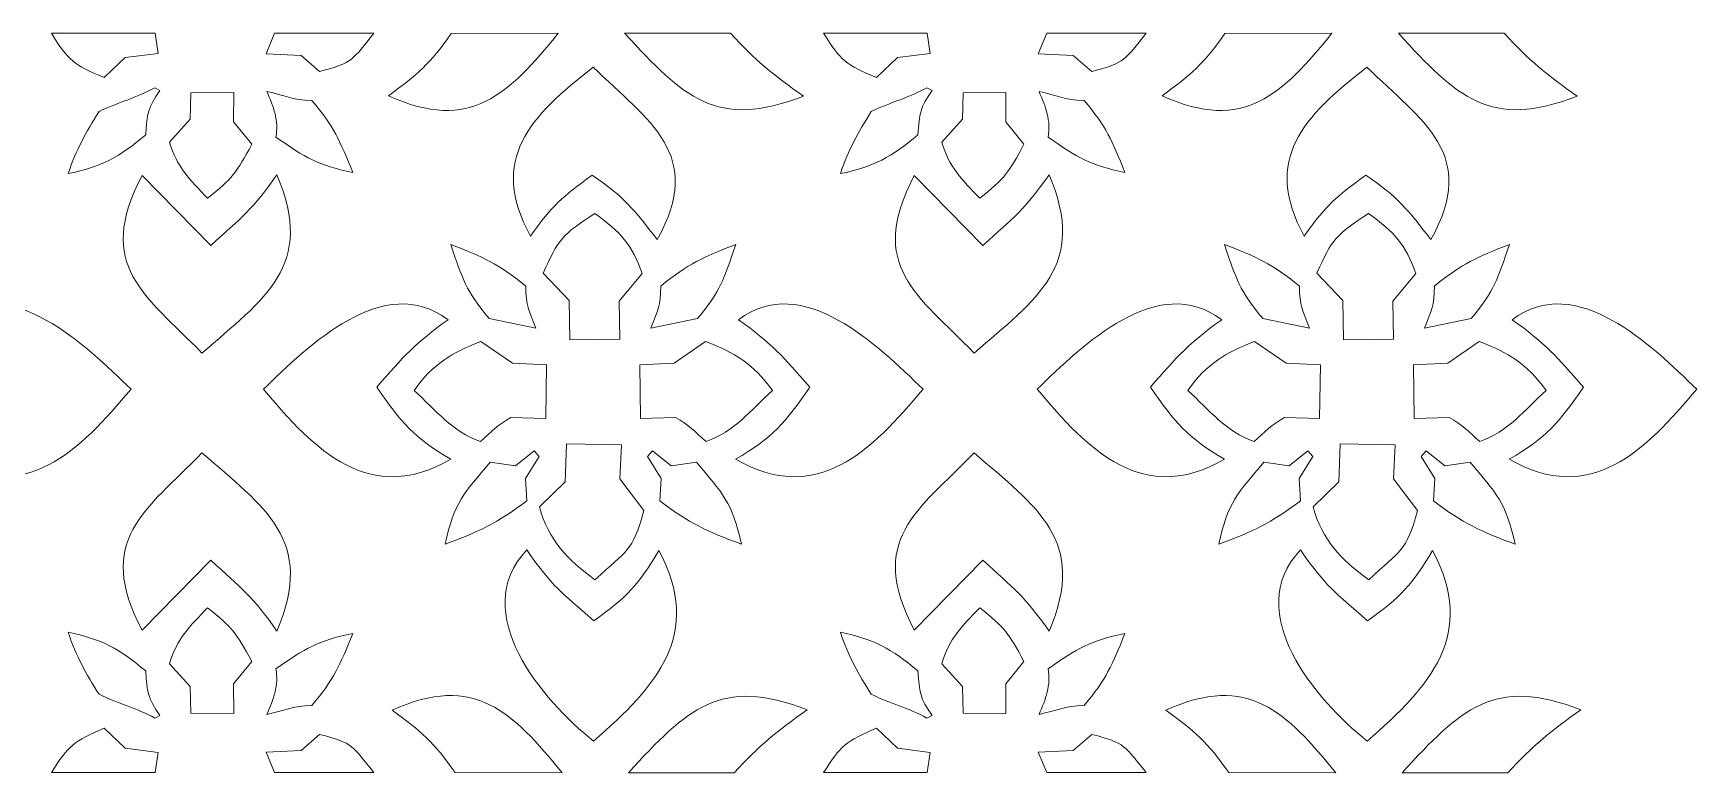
# Model space of a CAD drawing. Header units: centimetres. Extents: x 24.9 to 68.4, y -22.3 to -12.3.
# Drawn here: x 45.85 to 68.36, y -22.33 to -12.33 of the extents above; entities that cross this region are included whole.
import ezdxf

# ---------------------------------------------------------------- set-up
doc = ezdxf.new("R2010")
doc.units = ezdxf.units.CM
doc.header["$MEASUREMENT"] = 0
doc.layers.add('Katman 1', color=7, linetype='Continuous')

msp = doc.modelspace()

# ---------------------------------------------------------------- linework, layer by layer
at = {"layer": 'Katman 1', "color": 250, "lineweight": 20}
for points, knots in [([(46.09363, -12.33046), (46.09363, -12.33046), (47.49669, -12.33046), (47.49669, -12.33046), (47.49669, -12.33046), (47.53608, -12.60189), (47.53608, -12.60189), (47.53608, -12.60189), (47.09374, -12.65939), (47.09374, -12.65939), (47.09374, -12.65939), (46.80796, -12.92995), (46.80796, -12.92995), (46.39609, -12.75846), (46.32347, -12.69652), (46.09363, -12.33046)], [0, 0, 0, 0, 0.2, 0.2, 0.2, 0.4, 0.4, 0.4, 0.6, 0.6, 0.6, 0.8, 0.8, 0.8, 1, 1, 1, 1]), ([(49.11257, -12.33046), (49.11257, -12.33046), (48.9974, -12.60708), (48.9974, -12.60708), (48.9974, -12.60708), (49.47229, -12.63166), (49.47229, -12.63166), (49.47229, -12.63166), (49.72157, -12.84727), (49.72157, -12.84727), (50.18004, -12.73418), (50.1691, -12.68322), (50.45748, -12.33046), (50.45748, -12.33046), (49.11257, -12.33046), (49.11257, -12.33046)], [0, 0, 0, 0, 0.2, 0.2, 0.2, 0.4, 0.4, 0.4, 0.6, 0.6, 0.6, 0.8, 0.8, 0.8, 1, 1, 1, 1]), ([(51.50433, -12.33272), (51.50433, -12.33272), (52.95242, -12.33046), (52.95242, -12.33046), (52.28242, -13.1473), (51.77038, -13.68322), (50.65417, -13.17687), (51.04568, -12.88921), (51.21821, -12.74374), (51.50433, -12.33272)], [0, 0, 0, 0, 0.33333333, 0.33333333, 0.33333333, 0.66666667, 0.66666667, 0.66666667, 1, 1, 1, 1]), ([(53.85023, -12.33046), (53.85023, -12.33046), (55.28242, -12.33046), (55.28242, -12.33046), (55.61909, -12.69756), (55.8574, -12.88972), (56.26818, -13.18008), (55.0912, -13.64053), (54.64152, -13.19118), (53.85023, -12.33046)], [0, 0, 0, 0, 0.33333333, 0.33333333, 0.33333333, 0.66666667, 0.66666667, 0.66666667, 1, 1, 1, 1]), ([(56.54221, -12.33046), (56.54221, -12.33046), (57.94527, -12.33046), (57.94527, -12.33046), (57.94527, -12.33046), (57.98466, -12.60189), (57.98466, -12.60189), (57.98466, -12.60189), (57.54232, -12.65939), (57.54232, -12.65939), (57.54232, -12.65939), (57.25654, -12.92995), (57.25654, -12.92995), (56.84467, -12.75846), (56.77205, -12.69652), (56.54221, -12.33046)], [0, 0, 0, 0, 0.2, 0.2, 0.2, 0.4, 0.4, 0.4, 0.6, 0.6, 0.6, 0.8, 0.8, 0.8, 1, 1, 1, 1]), ([(59.56115, -12.33046), (59.56115, -12.33046), (59.44598, -12.60708), (59.44598, -12.60708), (59.44598, -12.60708), (59.92087, -12.63166), (59.92087, -12.63166), (59.92087, -12.63166), (60.17015, -12.84727), (60.17015, -12.84727), (60.62862, -12.73418), (60.61768, -12.68322), (60.90606, -12.33046), (60.90606, -12.33046), (59.56115, -12.33046), (59.56115, -12.33046)], [0, 0, 0, 0, 0.2, 0.2, 0.2, 0.4, 0.4, 0.4, 0.6, 0.6, 0.6, 0.8, 0.8, 0.8, 1, 1, 1, 1]), ([(61.97291, -12.33272), (61.97291, -12.33272), (63.421, -12.33046), (63.421, -12.33046), (62.751, -13.1473), (62.23896, -13.68322), (61.12275, -13.17687), (61.51426, -12.88921), (61.68679, -12.74374), (61.97291, -12.33272)], [0, 0, 0, 0, 0.33333333, 0.33333333, 0.33333333, 0.66666667, 0.66666667, 0.66666667, 1, 1, 1, 1]), ([(64.31881, -12.33046), (64.31881, -12.33046), (65.751, -12.33046), (65.751, -12.33046), (66.08767, -12.69756), (66.32598, -12.88972), (66.73676, -13.18008), (65.55978, -13.64053), (65.1101, -13.19118), (64.31881, -12.33046)], [0, 0, 0, 0, 0.33333333, 0.33333333, 0.33333333, 0.66666667, 0.66666667, 0.66666667, 1, 1, 1, 1]), ([(52.57422, -15.0741), (52.8859, -14.63851), (52.99171, -14.55977), (53.4087, -14.25018), (53.83729, -14.53273), (53.98773, -14.72797), (54.28961, -15.12102), (54.94149, -13.96375), (54.17229, -13.52172), (53.42547, -12.78914), (52.56012, -13.46115), (52.0116, -14.03056), (52.57422, -15.0741)], [0, 0, 0, 0, 0.25, 0.25, 0.25, 0.5, 0.5, 0.5, 0.75, 0.75, 0.75, 1, 1, 1, 1]), ([(63.0428, -15.0741), (63.35448, -14.63851), (63.46029, -14.55977), (63.87728, -14.25018), (64.30587, -14.53273), (64.45631, -14.72797), (64.75819, -15.12102), (65.41007, -13.96375), (64.64087, -13.52172), (63.89405, -12.78914), (63.0287, -13.46115), (62.48018, -14.03056), (63.0428, -15.0741)], [0, 0, 0, 0, 0.25, 0.25, 0.25, 0.5, 0.5, 0.5, 0.75, 0.75, 0.75, 1, 1, 1, 1]), ([(47.49241, -13.06803), (47.49241, -13.06803), (47.56157, -13.10501), (47.56157, -13.10501), (47.39648, -13.33854), (47.39047, -13.41263), (47.36974, -13.70493), (47.01564, -14.00169), (46.76974, -14.14015), (46.3205, -14.22876), (46.43068, -13.89801), (46.55906, -13.67929), (46.73812, -13.38945), (46.99297, -13.26523), (47.2431, -13.20341), (47.49241, -13.06803)], [0, 0, 0, 0, 0.2, 0.2, 0.2, 0.4, 0.4, 0.4, 0.6, 0.6, 0.6, 0.8, 0.8, 0.8, 1, 1, 1, 1]), ([(47.98176, -13.13404), (47.98176, -13.13404), (47.97193, -13.49337), (47.97193, -13.49337), (47.97193, -13.49337), (47.69161, -13.80144), (47.69161, -13.80144), (47.78994, -14.14245), (47.9647, -14.30629), (48.20584, -14.561), (48.53935, -14.29818), (48.59989, -14.21482), (48.80464, -13.83188), (48.80464, -13.83188), (48.55763, -13.5292), (48.55763, -13.5292), (48.55763, -13.5292), (48.56116, -13.12948), (48.56116, -13.12948), (48.56116, -13.12948), (47.98176, -13.13404), (47.98176, -13.13404)], [0, 0, 0, 0, 0.14285714, 0.14285714, 0.14285714, 0.28571429, 0.28571429, 0.28571429, 0.42857143, 0.42857143, 0.42857143, 0.57142857, 0.57142857, 0.57142857, 0.71428571, 0.71428571, 0.71428571, 0.85714286, 0.85714286, 0.85714286, 1, 1, 1, 1]), ([(49.00834, -13.11828), (49.10061, -13.32479), (49.17048, -13.50905), (49.13178, -13.73558), (49.53418, -14.01306), (49.69851, -14.11723), (50.17123, -14.21131), (49.99564, -13.7826), (49.91737, -13.58938), (49.61894, -13.24022), (49.34306, -13.23267), (49.25375, -13.16854), (49.00834, -13.11828)], [0, 0, 0, 0, 0.25, 0.25, 0.25, 0.5, 0.5, 0.5, 0.75, 0.75, 0.75, 1, 1, 1, 1]), ([(57.94099, -13.06803), (57.94099, -13.06803), (58.01015, -13.10501), (58.01015, -13.10501), (57.84506, -13.33854), (57.83905, -13.41263), (57.81832, -13.70493), (57.46422, -14.00169), (57.21832, -14.14015), (56.76908, -14.22876), (56.87926, -13.89801), (57.00764, -13.67929), (57.1867, -13.38945), (57.44155, -13.26523), (57.69168, -13.20341), (57.94099, -13.06803)], [0, 0, 0, 0, 0.2, 0.2, 0.2, 0.4, 0.4, 0.4, 0.6, 0.6, 0.6, 0.8, 0.8, 0.8, 1, 1, 1, 1]), ([(58.43034, -13.13404), (58.43034, -13.13404), (58.42051, -13.49337), (58.42051, -13.49337), (58.42051, -13.49337), (58.14019, -13.80144), (58.14019, -13.80144), (58.23852, -14.14245), (58.41328, -14.30629), (58.65442, -14.561), (58.98793, -14.29818), (59.04847, -14.21482), (59.25322, -13.83188), (59.25322, -13.83188), (59.00621, -13.5292), (59.00621, -13.5292), (59.00621, -13.5292), (59.00974, -13.12948), (59.00974, -13.12948), (59.00974, -13.12948), (58.43034, -13.13404), (58.43034, -13.13404)], [0, 0, 0, 0, 0.14285714, 0.14285714, 0.14285714, 0.28571429, 0.28571429, 0.28571429, 0.42857143, 0.42857143, 0.42857143, 0.57142857, 0.57142857, 0.57142857, 0.71428571, 0.71428571, 0.71428571, 0.85714286, 0.85714286, 0.85714286, 1, 1, 1, 1]), ([(59.45692, -13.11828), (59.54919, -13.32479), (59.61906, -13.50905), (59.58036, -13.73558), (59.98276, -14.01306), (60.14709, -14.11723), (60.61981, -14.21131), (60.44422, -13.7826), (60.36595, -13.58938), (60.06752, -13.24022), (59.79164, -13.23267), (59.70233, -13.16854), (59.45692, -13.11828)], [0, 0, 0, 0, 0.25, 0.25, 0.25, 0.5, 0.5, 0.5, 0.75, 0.75, 0.75, 1, 1, 1, 1]), ([(47.31958, -14.25609), (47.31958, -14.25609), (48.24968, -15.20244), (48.24968, -15.20244), (48.6617, -14.82355), (48.81975, -14.71233), (49.14417, -14.24461), (49.67451, -15.47624), (48.9672, -15.92577), (48.13102, -16.65511), (47.36359, -15.8677), (46.67704, -15.48189), (47.31958, -14.25609)], [0, 0, 0, 0, 0.25, 0.25, 0.25, 0.5, 0.5, 0.5, 0.75, 0.75, 0.75, 1, 1, 1, 1]), ([(57.76816, -14.25609), (57.76816, -14.25609), (58.69826, -15.20244), (58.69826, -15.20244), (59.11028, -14.82355), (59.26833, -14.71233), (59.59275, -14.24461), (60.12309, -15.47624), (59.41578, -15.92577), (58.5796, -16.65511), (57.81217, -15.8677), (57.12562, -15.48189), (57.76816, -14.25609)], [0, 0, 0, 0, 0.25, 0.25, 0.25, 0.5, 0.5, 0.5, 0.75, 0.75, 0.75, 1, 1, 1, 1]), ([(53.10807, -16.47868), (53.10807, -16.47868), (53.78271, -16.46981), (53.78271, -16.46981), (53.78271, -16.46981), (53.77539, -15.95409), (53.77539, -15.95409), (53.77539, -15.95409), (54.08648, -15.58099), (54.08648, -15.58099), (53.94747, -15.18194), (53.79442, -15.0229), (53.44604, -14.7661), (53.01427, -15.04679), (52.94791, -15.11762), (52.74816, -15.57408), (52.74816, -15.57408), (53.10101, -15.94684), (53.10101, -15.94684), (53.10101, -15.94684), (53.10806, -16.47869), (53.10806, -16.47869), (53.10806, -16.47869), (53.10807, -16.47868), (53.10807, -16.47868)], [0, 0, 0, 0, 0.125, 0.125, 0.125, 0.25, 0.25, 0.25, 0.375, 0.375, 0.375, 0.5, 0.5, 0.5, 0.625, 0.625, 0.625, 0.75, 0.75, 0.75, 0.875, 0.875, 0.875, 1, 1, 1, 1]), ([(63.57665, -16.47868), (63.57665, -16.47868), (64.25129, -16.46981), (64.25129, -16.46981), (64.25129, -16.46981), (64.24397, -15.95409), (64.24397, -15.95409), (64.24397, -15.95409), (64.55506, -15.58099), (64.55506, -15.58099), (64.41605, -15.18194), (64.263, -15.0229), (63.91462, -14.7661), (63.48285, -15.04679), (63.41649, -15.11762), (63.21674, -15.57408), (63.21674, -15.57408), (63.56959, -15.94684), (63.56959, -15.94684), (63.56959, -15.94684), (63.57664, -16.47869), (63.57664, -16.47869), (63.57664, -16.47869), (63.57665, -16.47868), (63.57665, -16.47868)], [0, 0, 0, 0, 0.125, 0.125, 0.125, 0.25, 0.25, 0.25, 0.375, 0.375, 0.375, 0.5, 0.5, 0.5, 0.625, 0.625, 0.625, 0.75, 0.75, 0.75, 0.875, 0.875, 0.875, 1, 1, 1, 1]), ([(52.64712, -16.31771), (52.54556, -16.05881), (52.51588, -16.02765), (52.51138, -15.74916), (52.13116, -15.44398), (51.94027, -15.3579), (51.49797, -15.18687), (51.6616, -15.66732), (51.69562, -15.80162), (52.01519, -16.18947), (52.01519, -16.18947), (52.64712, -16.31771), (52.64712, -16.31771)], [0, 0, 0, 0, 0.25, 0.25, 0.25, 0.5, 0.5, 0.5, 0.75, 0.75, 0.75, 1, 1, 1, 1]), ([(54.20382, -16.31771), (54.30538, -16.05881), (54.33506, -16.02765), (54.33956, -15.74916), (54.71978, -15.44398), (54.91067, -15.3579), (55.35297, -15.18687), (55.18934, -15.66732), (55.15532, -15.80162), (54.83575, -16.18947), (54.83575, -16.18947), (54.20382, -16.31771), (54.20382, -16.31771)], [0, 0, 0, 0, 0.25, 0.25, 0.25, 0.5, 0.5, 0.5, 0.75, 0.75, 0.75, 1, 1, 1, 1]), ([(63.1157, -16.31771), (63.01414, -16.05881), (62.98446, -16.02765), (62.97996, -15.74916), (62.59974, -15.44398), (62.40885, -15.3579), (61.96655, -15.18687), (62.13018, -15.66732), (62.1642, -15.80162), (62.48377, -16.18947), (62.48377, -16.18947), (63.1157, -16.31771), (63.1157, -16.31771)], [0, 0, 0, 0, 0.25, 0.25, 0.25, 0.5, 0.5, 0.5, 0.75, 0.75, 0.75, 1, 1, 1, 1]), ([(64.6724, -16.31771), (64.77396, -16.05881), (64.80364, -16.02765), (64.80814, -15.74916), (65.18836, -15.44398), (65.37925, -15.3579), (65.82155, -15.18687), (65.65792, -15.66732), (65.6239, -15.80162), (65.30433, -16.18947), (65.30433, -16.18947), (64.6724, -16.31771), (64.6724, -16.31771)], [0, 0, 0, 0, 0.25, 0.25, 0.25, 0.5, 0.5, 0.5, 0.75, 0.75, 0.75, 1, 1, 1, 1]), ([(44.63498, -18.09174), (45.73457, -18.72499), (46.47392, -17.97661), (47.17098, -17.14487), (46.5654, -16.55603), (45.53909, -15.55026), (44.67413, -16.20455), (45.10695, -16.51598), (45.28773, -16.7095), (45.63709, -17.11623), (45.31587, -17.59297), (45.12574, -17.80638), (44.63498, -18.09174)], [0, 0, 0, 0, 0.25, 0.25, 0.25, 0.5, 0.5, 0.5, 0.75, 0.75, 0.75, 1, 1, 1, 1]), ([(51.49919, -18.09174), (50.3996, -18.72499), (49.66025, -17.97661), (48.96319, -17.14487), (49.56877, -16.55603), (50.59508, -15.55026), (51.46004, -16.20455), (51.02722, -16.51598), (50.84644, -16.7095), (50.49708, -17.11623), (50.8183, -17.59297), (51.00843, -17.80638), (51.49919, -18.09174)], [0, 0, 0, 0, 0.25, 0.25, 0.25, 0.5, 0.5, 0.5, 0.75, 0.75, 0.75, 1, 1, 1, 1]), ([(55.35175, -18.09174), (56.45134, -18.72499), (57.19069, -17.97661), (57.88775, -17.14487), (57.28217, -16.55603), (56.25586, -15.55026), (55.3909, -16.20455), (55.82372, -16.51598), (56.0045, -16.7095), (56.35386, -17.11623), (56.03264, -17.59297), (55.84251, -17.80638), (55.35175, -18.09174)], [0, 0, 0, 0, 0.25, 0.25, 0.25, 0.5, 0.5, 0.5, 0.75, 0.75, 0.75, 1, 1, 1, 1]), ([(61.96777, -18.09174), (60.86818, -18.72499), (60.12883, -17.97661), (59.43177, -17.14487), (60.03735, -16.55603), (61.06366, -15.55026), (61.92862, -16.20455), (61.4958, -16.51598), (61.31502, -16.7095), (60.96566, -17.11623), (61.28688, -17.59297), (61.47701, -17.80638), (61.96777, -18.09174)], [0, 0, 0, 0, 0.25, 0.25, 0.25, 0.5, 0.5, 0.5, 0.75, 0.75, 0.75, 1, 1, 1, 1]), ([(65.82033, -18.09174), (66.91992, -18.72499), (67.65927, -17.97661), (68.35633, -17.14487), (67.75075, -16.55603), (66.72444, -15.55026), (65.85948, -16.20455), (66.2923, -16.51598), (66.47308, -16.7095), (66.82244, -17.11623), (66.50122, -17.59297), (66.31109, -17.80638), (65.82033, -18.09174)], [0, 0, 0, 0, 0.25, 0.25, 0.25, 0.5, 0.5, 0.5, 0.75, 0.75, 0.75, 1, 1, 1, 1]), ([(52.7851, -17.54192), (52.7851, -17.54192), (52.79487, -16.81598), (52.79487, -16.81598), (52.79487, -16.81598), (52.33153, -16.79322), (52.33153, -16.79322), (52.33153, -16.79322), (51.90587, -16.49916), (51.90587, -16.49916), (51.50601, -16.65307), (51.26489, -16.79693), (51.00019, -17.16025), (51.30092, -17.4313), (51.51197, -17.7197), (51.89916, -17.85053), (52.03965, -17.72672), (52.1444, -17.61421), (52.31141, -17.52896), (52.31141, -17.52896), (52.7851, -17.54192), (52.7851, -17.54192)], [0, 0, 0, 0, 0.14285714, 0.14285714, 0.14285714, 0.28571429, 0.28571429, 0.28571429, 0.42857143, 0.42857143, 0.42857143, 0.57142857, 0.57142857, 0.57142857, 0.71428571, 0.71428571, 0.71428571, 0.85714286, 0.85714286, 0.85714286, 1, 1, 1, 1]), ([(54.06584, -17.54192), (54.06584, -17.54192), (54.05607, -16.81598), (54.05607, -16.81598), (54.05607, -16.81598), (54.51941, -16.79322), (54.51941, -16.79322), (54.51941, -16.79322), (54.94507, -16.49916), (54.94507, -16.49916), (55.34493, -16.65307), (55.58605, -16.79693), (55.85075, -17.16025), (55.55002, -17.4313), (55.33897, -17.7197), (54.95178, -17.85053), (54.81129, -17.72672), (54.70654, -17.61421), (54.53953, -17.52896), (54.53953, -17.52896), (54.06584, -17.54192), (54.06584, -17.54192)], [0, 0, 0, 0, 0.14285714, 0.14285714, 0.14285714, 0.28571429, 0.28571429, 0.28571429, 0.42857143, 0.42857143, 0.42857143, 0.57142857, 0.57142857, 0.57142857, 0.71428571, 0.71428571, 0.71428571, 0.85714286, 0.85714286, 0.85714286, 1, 1, 1, 1]), ([(63.25368, -17.54192), (63.25368, -17.54192), (63.26345, -16.81598), (63.26345, -16.81598), (63.26345, -16.81598), (62.80011, -16.79322), (62.80011, -16.79322), (62.80011, -16.79322), (62.37445, -16.49916), (62.37445, -16.49916), (61.97459, -16.65307), (61.73347, -16.79693), (61.46877, -17.16025), (61.7695, -17.4313), (61.98055, -17.7197), (62.36774, -17.85053), (62.50823, -17.72672), (62.61298, -17.61421), (62.77999, -17.52896), (62.77999, -17.52896), (63.25368, -17.54192), (63.25368, -17.54192)], [0, 0, 0, 0, 0.14285714, 0.14285714, 0.14285714, 0.28571429, 0.28571429, 0.28571429, 0.42857143, 0.42857143, 0.42857143, 0.57142857, 0.57142857, 0.57142857, 0.71428571, 0.71428571, 0.71428571, 0.85714286, 0.85714286, 0.85714286, 1, 1, 1, 1]), ([(64.53442, -17.54192), (64.53442, -17.54192), (64.52465, -16.81598), (64.52465, -16.81598), (64.52465, -16.81598), (64.98799, -16.79322), (64.98799, -16.79322), (64.98799, -16.79322), (65.41365, -16.49916), (65.41365, -16.49916), (65.81351, -16.65307), (66.05463, -16.79693), (66.31933, -17.16025), (66.0186, -17.4313), (65.80755, -17.7197), (65.42036, -17.85053), (65.27987, -17.72672), (65.17512, -17.61421), (65.00811, -17.52896), (65.00811, -17.52896), (64.53442, -17.54192), (64.53442, -17.54192)], [0, 0, 0, 0, 0.14285714, 0.14285714, 0.14285714, 0.28571429, 0.28571429, 0.28571429, 0.42857143, 0.42857143, 0.42857143, 0.57142857, 0.57142857, 0.57142857, 0.71428571, 0.71428571, 0.71428571, 0.85714286, 0.85714286, 0.85714286, 1, 1, 1, 1]), ([(47.31958, -20.40483), (47.31958, -20.40483), (48.24968, -19.45848), (48.24968, -19.45848), (48.6617, -19.83737), (48.81975, -19.94859), (49.14417, -20.41631), (49.67451, -19.18468), (48.9672, -18.73515), (48.13102, -18.00581), (47.36359, -18.79322), (46.67704, -19.17903), (47.31958, -20.40483)], [0, 0, 0, 0, 0.25, 0.25, 0.25, 0.5, 0.5, 0.5, 0.75, 0.75, 0.75, 1, 1, 1, 1]), ([(52.52488, -18.65511), (52.52488, -18.65511), (52.50644, -18.35124), (52.50644, -18.35124), (52.50644, -18.35124), (52.69304, -18.05298), (52.69304, -18.05298), (52.69304, -18.05298), (52.62367, -17.9797), (52.62367, -17.9797), (52.62367, -17.9797), (52.37099, -18.18204), (52.37099, -18.18204), (52.37099, -18.18204), (52.03058, -18.13301), (52.03058, -18.13301), (51.67489, -18.54954), (51.5446, -18.67304), (51.42032, -19.24055), (51.87026, -19.0747), (52.13241, -18.95657), (52.52488, -18.65511)], [0, 0, 0, 0, 0.14285714, 0.14285714, 0.14285714, 0.28571429, 0.28571429, 0.28571429, 0.42857143, 0.42857143, 0.42857143, 0.57142857, 0.57142857, 0.57142857, 0.71428571, 0.71428571, 0.71428571, 0.85714286, 0.85714286, 0.85714286, 1, 1, 1, 1]), ([(53.06531, -17.88415), (53.06531, -17.88415), (53.80665, -17.89493), (53.80665, -17.89493), (53.80665, -17.89493), (53.78377, -18.35604), (53.78377, -18.35604), (53.78377, -18.35604), (54.11064, -18.78569), (54.11064, -18.78569), (53.95467, -19.35677), (53.8808, -19.31289), (53.44884, -19.72185), (53.07291, -19.44797), (52.82103, -19.18663), (52.69596, -18.73673), (52.69596, -18.73673), (53.04385, -18.39737), (53.04385, -18.39737), (53.04385, -18.39737), (53.06531, -17.88415), (53.06531, -17.88415)], [0, 0, 0, 0, 0.14285714, 0.14285714, 0.14285714, 0.28571429, 0.28571429, 0.28571429, 0.42857143, 0.42857143, 0.42857143, 0.57142857, 0.57142857, 0.57142857, 0.71428571, 0.71428571, 0.71428571, 0.85714286, 0.85714286, 0.85714286, 1, 1, 1, 1]), ([(54.32606, -18.65511), (54.32606, -18.65511), (54.3445, -18.35124), (54.3445, -18.35124), (54.3445, -18.35124), (54.1579, -18.05298), (54.1579, -18.05298), (54.1579, -18.05298), (54.22727, -17.9797), (54.22727, -17.9797), (54.22727, -17.9797), (54.47995, -18.18204), (54.47995, -18.18204), (54.47995, -18.18204), (54.82036, -18.13301), (54.82036, -18.13301), (55.17605, -18.54954), (55.30634, -18.67304), (55.43062, -19.24055), (54.98068, -19.0747), (54.71853, -18.95657), (54.32606, -18.65511)], [0, 0, 0, 0, 0.14285714, 0.14285714, 0.14285714, 0.28571429, 0.28571429, 0.28571429, 0.42857143, 0.42857143, 0.42857143, 0.57142857, 0.57142857, 0.57142857, 0.71428571, 0.71428571, 0.71428571, 0.85714286, 0.85714286, 0.85714286, 1, 1, 1, 1]), ([(57.76816, -20.40483), (57.76816, -20.40483), (58.69826, -19.45848), (58.69826, -19.45848), (59.11028, -19.83737), (59.26833, -19.94859), (59.59275, -20.41631), (60.12309, -19.18468), (59.41578, -18.73515), (58.5796, -18.00581), (57.81217, -18.79322), (57.12562, -19.17903), (57.76816, -20.40483)], [0, 0, 0, 0, 0.25, 0.25, 0.25, 0.5, 0.5, 0.5, 0.75, 0.75, 0.75, 1, 1, 1, 1]), ([(62.99346, -18.65511), (62.99346, -18.65511), (62.97502, -18.35124), (62.97502, -18.35124), (62.97502, -18.35124), (63.16162, -18.05298), (63.16162, -18.05298), (63.16162, -18.05298), (63.09225, -17.9797), (63.09225, -17.9797), (63.09225, -17.9797), (62.83957, -18.18204), (62.83957, -18.18204), (62.83957, -18.18204), (62.49916, -18.13301), (62.49916, -18.13301), (62.14347, -18.54954), (62.01318, -18.67304), (61.8889, -19.24055), (62.33884, -19.0747), (62.60099, -18.95657), (62.99346, -18.65511)], [0, 0, 0, 0, 0.14285714, 0.14285714, 0.14285714, 0.28571429, 0.28571429, 0.28571429, 0.42857143, 0.42857143, 0.42857143, 0.57142857, 0.57142857, 0.57142857, 0.71428571, 0.71428571, 0.71428571, 0.85714286, 0.85714286, 0.85714286, 1, 1, 1, 1]), ([(63.53389, -17.88415), (63.53389, -17.88415), (64.27523, -17.89493), (64.27523, -17.89493), (64.27523, -17.89493), (64.25235, -18.35604), (64.25235, -18.35604), (64.25235, -18.35604), (64.57922, -18.78569), (64.57922, -18.78569), (64.42325, -19.35677), (64.34938, -19.31289), (63.91742, -19.72185), (63.54149, -19.44797), (63.28961, -19.18663), (63.16454, -18.73673), (63.16454, -18.73673), (63.51243, -18.39737), (63.51243, -18.39737), (63.51243, -18.39737), (63.53389, -17.88415), (63.53389, -17.88415)], [0, 0, 0, 0, 0.14285714, 0.14285714, 0.14285714, 0.28571429, 0.28571429, 0.28571429, 0.42857143, 0.42857143, 0.42857143, 0.57142857, 0.57142857, 0.57142857, 0.71428571, 0.71428571, 0.71428571, 0.85714286, 0.85714286, 0.85714286, 1, 1, 1, 1]), ([(64.79464, -18.65511), (64.79464, -18.65511), (64.81308, -18.35124), (64.81308, -18.35124), (64.81308, -18.35124), (64.62648, -18.05298), (64.62648, -18.05298), (64.62648, -18.05298), (64.69585, -17.9797), (64.69585, -17.9797), (64.69585, -17.9797), (64.94853, -18.18204), (64.94853, -18.18204), (64.94853, -18.18204), (65.28894, -18.13301), (65.28894, -18.13301), (65.64463, -18.54954), (65.77492, -18.67304), (65.8992, -19.24055), (65.44926, -19.0747), (65.18711, -18.95657), (64.79464, -18.65511)], [0, 0, 0, 0, 0.14285714, 0.14285714, 0.14285714, 0.28571429, 0.28571429, 0.28571429, 0.42857143, 0.42857143, 0.42857143, 0.57142857, 0.57142857, 0.57142857, 0.71428571, 0.71428571, 0.71428571, 0.85714286, 0.85714286, 0.85714286, 1, 1, 1, 1]), ([(52.52659, -19.31798), (52.88727, -19.8366), (52.97601, -19.87307), (53.43413, -20.27658), (53.88822, -19.95503), (54.03474, -19.78941), (54.31384, -19.32685), (54.91618, -20.46101), (54.28909, -21.15298), (53.42964, -21.90387), (52.73229, -21.35044), (51.7272, -20.16921), (52.52659, -19.31798)], [0, 0, 0, 0, 0.25, 0.25, 0.25, 0.5, 0.5, 0.5, 0.75, 0.75, 0.75, 1, 1, 1, 1]), ([(62.99517, -19.31798), (63.35585, -19.8366), (63.44459, -19.87307), (63.90271, -20.27658), (64.3568, -19.95503), (64.50332, -19.78941), (64.78242, -19.32685), (65.38476, -20.46101), (64.75767, -21.15298), (63.89822, -21.90387), (63.20087, -21.35044), (62.19578, -20.16921), (62.99517, -19.31798)], [0, 0, 0, 0, 0.25, 0.25, 0.25, 0.5, 0.5, 0.5, 0.75, 0.75, 0.75, 1, 1, 1, 1]), ([(47.98176, -21.52688), (47.98176, -21.52688), (47.97193, -21.16755), (47.97193, -21.16755), (47.97193, -21.16755), (47.69161, -20.85948), (47.69161, -20.85948), (47.78994, -20.51847), (47.9647, -20.35463), (48.20584, -20.09992), (48.53935, -20.36274), (48.59989, -20.4461), (48.80464, -20.82904), (48.80464, -20.82904), (48.55763, -21.13172), (48.55763, -21.13172), (48.55763, -21.13172), (48.56116, -21.53144), (48.56116, -21.53144), (48.56116, -21.53144), (47.98176, -21.52688), (47.98176, -21.52688)], [0, 0, 0, 0, 0.14285714, 0.14285714, 0.14285714, 0.28571429, 0.28571429, 0.28571429, 0.42857143, 0.42857143, 0.42857143, 0.57142857, 0.57142857, 0.57142857, 0.71428571, 0.71428571, 0.71428571, 0.85714286, 0.85714286, 0.85714286, 1, 1, 1, 1]), ([(58.43034, -21.52688), (58.43034, -21.52688), (58.42051, -21.16755), (58.42051, -21.16755), (58.42051, -21.16755), (58.14019, -20.85948), (58.14019, -20.85948), (58.23852, -20.51847), (58.41328, -20.35463), (58.65442, -20.09992), (58.98793, -20.36274), (59.04847, -20.4461), (59.25322, -20.82904), (59.25322, -20.82904), (59.00621, -21.13172), (59.00621, -21.13172), (59.00621, -21.13172), (59.00974, -21.53144), (59.00974, -21.53144), (59.00974, -21.53144), (58.43034, -21.52688), (58.43034, -21.52688)], [0, 0, 0, 0, 0.14285714, 0.14285714, 0.14285714, 0.28571429, 0.28571429, 0.28571429, 0.42857143, 0.42857143, 0.42857143, 0.57142857, 0.57142857, 0.57142857, 0.71428571, 0.71428571, 0.71428571, 0.85714286, 0.85714286, 0.85714286, 1, 1, 1, 1]), ([(47.49241, -21.59289), (47.49241, -21.59289), (47.56157, -21.55591), (47.56157, -21.55591), (47.39648, -21.32238), (47.39047, -21.24829), (47.36974, -20.95599), (47.01564, -20.65923), (46.76974, -20.52077), (46.3205, -20.43216), (46.43068, -20.76291), (46.55906, -20.98163), (46.73812, -21.27147), (46.99297, -21.39569), (47.2431, -21.45751), (47.49241, -21.59289)], [0, 0, 0, 0, 0.2, 0.2, 0.2, 0.4, 0.4, 0.4, 0.6, 0.6, 0.6, 0.8, 0.8, 0.8, 1, 1, 1, 1]), ([(49.00834, -21.54264), (49.10061, -21.33613), (49.17048, -21.15187), (49.13178, -20.92534), (49.53418, -20.64786), (49.69851, -20.54369), (50.17123, -20.44961), (49.99564, -20.87832), (49.91737, -21.07154), (49.61894, -21.4207), (49.34306, -21.42825), (49.25375, -21.49238), (49.00834, -21.54264)], [0, 0, 0, 0, 0.25, 0.25, 0.25, 0.5, 0.5, 0.5, 0.75, 0.75, 0.75, 1, 1, 1, 1]), ([(57.94099, -21.59289), (57.94099, -21.59289), (58.01015, -21.55591), (58.01015, -21.55591), (57.84506, -21.32238), (57.83905, -21.24829), (57.81832, -20.95599), (57.46422, -20.65923), (57.21832, -20.52077), (56.76908, -20.43216), (56.87926, -20.76291), (57.00764, -20.98163), (57.1867, -21.27147), (57.44155, -21.39569), (57.69168, -21.45751), (57.94099, -21.59289)], [0, 0, 0, 0, 0.2, 0.2, 0.2, 0.4, 0.4, 0.4, 0.6, 0.6, 0.6, 0.8, 0.8, 0.8, 1, 1, 1, 1]), ([(59.45692, -21.54264), (59.54919, -21.33613), (59.61906, -21.15187), (59.58036, -20.92534), (59.98276, -20.64786), (60.14709, -20.54369), (60.61981, -20.44961), (60.44422, -20.87832), (60.36595, -21.07154), (60.06752, -21.4207), (59.79164, -21.42825), (59.70233, -21.49238), (59.45692, -21.54264)], [0, 0, 0, 0, 0.25, 0.25, 0.25, 0.5, 0.5, 0.5, 0.75, 0.75, 0.75, 1, 1, 1, 1]), ([(51.55556, -22.32953), (51.55556, -22.32953), (53.00365, -22.33179), (53.00365, -22.33179), (52.33365, -21.51495), (51.82161, -20.97903), (50.7054, -21.48538), (51.09691, -21.77304), (51.26944, -21.91851), (51.55556, -22.32953)], [0, 0, 0, 0, 0.33333333, 0.33333333, 0.33333333, 0.66666667, 0.66666667, 0.66666667, 1, 1, 1, 1]), ([(53.90146, -22.33179), (53.90146, -22.33179), (55.33365, -22.33179), (55.33365, -22.33179), (55.67032, -21.96469), (55.90863, -21.77253), (56.31941, -21.48217), (55.14243, -21.02172), (54.69275, -21.47107), (53.90146, -22.33179)], [0, 0, 0, 0, 0.33333333, 0.33333333, 0.33333333, 0.66666667, 0.66666667, 0.66666667, 1, 1, 1, 1]), ([(62.02414, -22.32953), (62.02414, -22.32953), (63.47223, -22.33179), (63.47223, -22.33179), (62.80223, -21.51495), (62.29019, -20.97903), (61.17398, -21.48538), (61.56549, -21.77304), (61.73802, -21.91851), (62.02414, -22.32953)], [0, 0, 0, 0, 0.33333333, 0.33333333, 0.33333333, 0.66666667, 0.66666667, 0.66666667, 1, 1, 1, 1]), ([(64.37004, -22.33179), (64.37004, -22.33179), (65.80223, -22.33179), (65.80223, -22.33179), (66.1389, -21.96469), (66.37721, -21.77253), (66.78799, -21.48217), (65.61101, -21.02172), (65.16133, -21.47107), (64.37004, -22.33179)], [0, 0, 0, 0, 0.33333333, 0.33333333, 0.33333333, 0.66666667, 0.66666667, 0.66666667, 1, 1, 1, 1]), ([(46.09363, -22.33046), (46.09363, -22.33046), (47.49669, -22.33046), (47.49669, -22.33046), (47.49669, -22.33046), (47.53608, -22.05903), (47.53608, -22.05903), (47.53608, -22.05903), (47.09374, -22.00153), (47.09374, -22.00153), (47.09374, -22.00153), (46.80796, -21.73097), (46.80796, -21.73097), (46.39609, -21.90246), (46.32347, -21.9644), (46.09363, -22.33046)], [0, 0, 0, 0, 0.2, 0.2, 0.2, 0.4, 0.4, 0.4, 0.6, 0.6, 0.6, 0.8, 0.8, 0.8, 1, 1, 1, 1]), ([(49.11257, -22.33046), (49.11257, -22.33046), (48.9974, -22.05384), (48.9974, -22.05384), (48.9974, -22.05384), (49.47229, -22.02926), (49.47229, -22.02926), (49.47229, -22.02926), (49.72157, -21.81365), (49.72157, -21.81365), (50.18004, -21.92674), (50.1691, -21.9777), (50.45748, -22.33046), (50.45748, -22.33046), (49.11257, -22.33046), (49.11257, -22.33046)], [0, 0, 0, 0, 0.2, 0.2, 0.2, 0.4, 0.4, 0.4, 0.6, 0.6, 0.6, 0.8, 0.8, 0.8, 1, 1, 1, 1]), ([(56.54221, -22.33046), (56.54221, -22.33046), (57.94527, -22.33046), (57.94527, -22.33046), (57.94527, -22.33046), (57.98466, -22.05903), (57.98466, -22.05903), (57.98466, -22.05903), (57.54232, -22.00153), (57.54232, -22.00153), (57.54232, -22.00153), (57.25654, -21.73097), (57.25654, -21.73097), (56.84467, -21.90246), (56.77205, -21.9644), (56.54221, -22.33046)], [0, 0, 0, 0, 0.2, 0.2, 0.2, 0.4, 0.4, 0.4, 0.6, 0.6, 0.6, 0.8, 0.8, 0.8, 1, 1, 1, 1]), ([(59.56115, -22.33046), (59.56115, -22.33046), (59.44598, -22.05384), (59.44598, -22.05384), (59.44598, -22.05384), (59.92087, -22.02926), (59.92087, -22.02926), (59.92087, -22.02926), (60.17015, -21.81365), (60.17015, -21.81365), (60.62862, -21.92674), (60.61768, -21.9777), (60.90606, -22.33046), (60.90606, -22.33046), (59.56115, -22.33046), (59.56115, -22.33046)], [0, 0, 0, 0, 0.2, 0.2, 0.2, 0.4, 0.4, 0.4, 0.6, 0.6, 0.6, 0.8, 0.8, 0.8, 1, 1, 1, 1])]:
    msp.add_open_spline(points, degree=3, knots=knots, dxfattribs=at)

doc.saveas('drawing.dxf')
